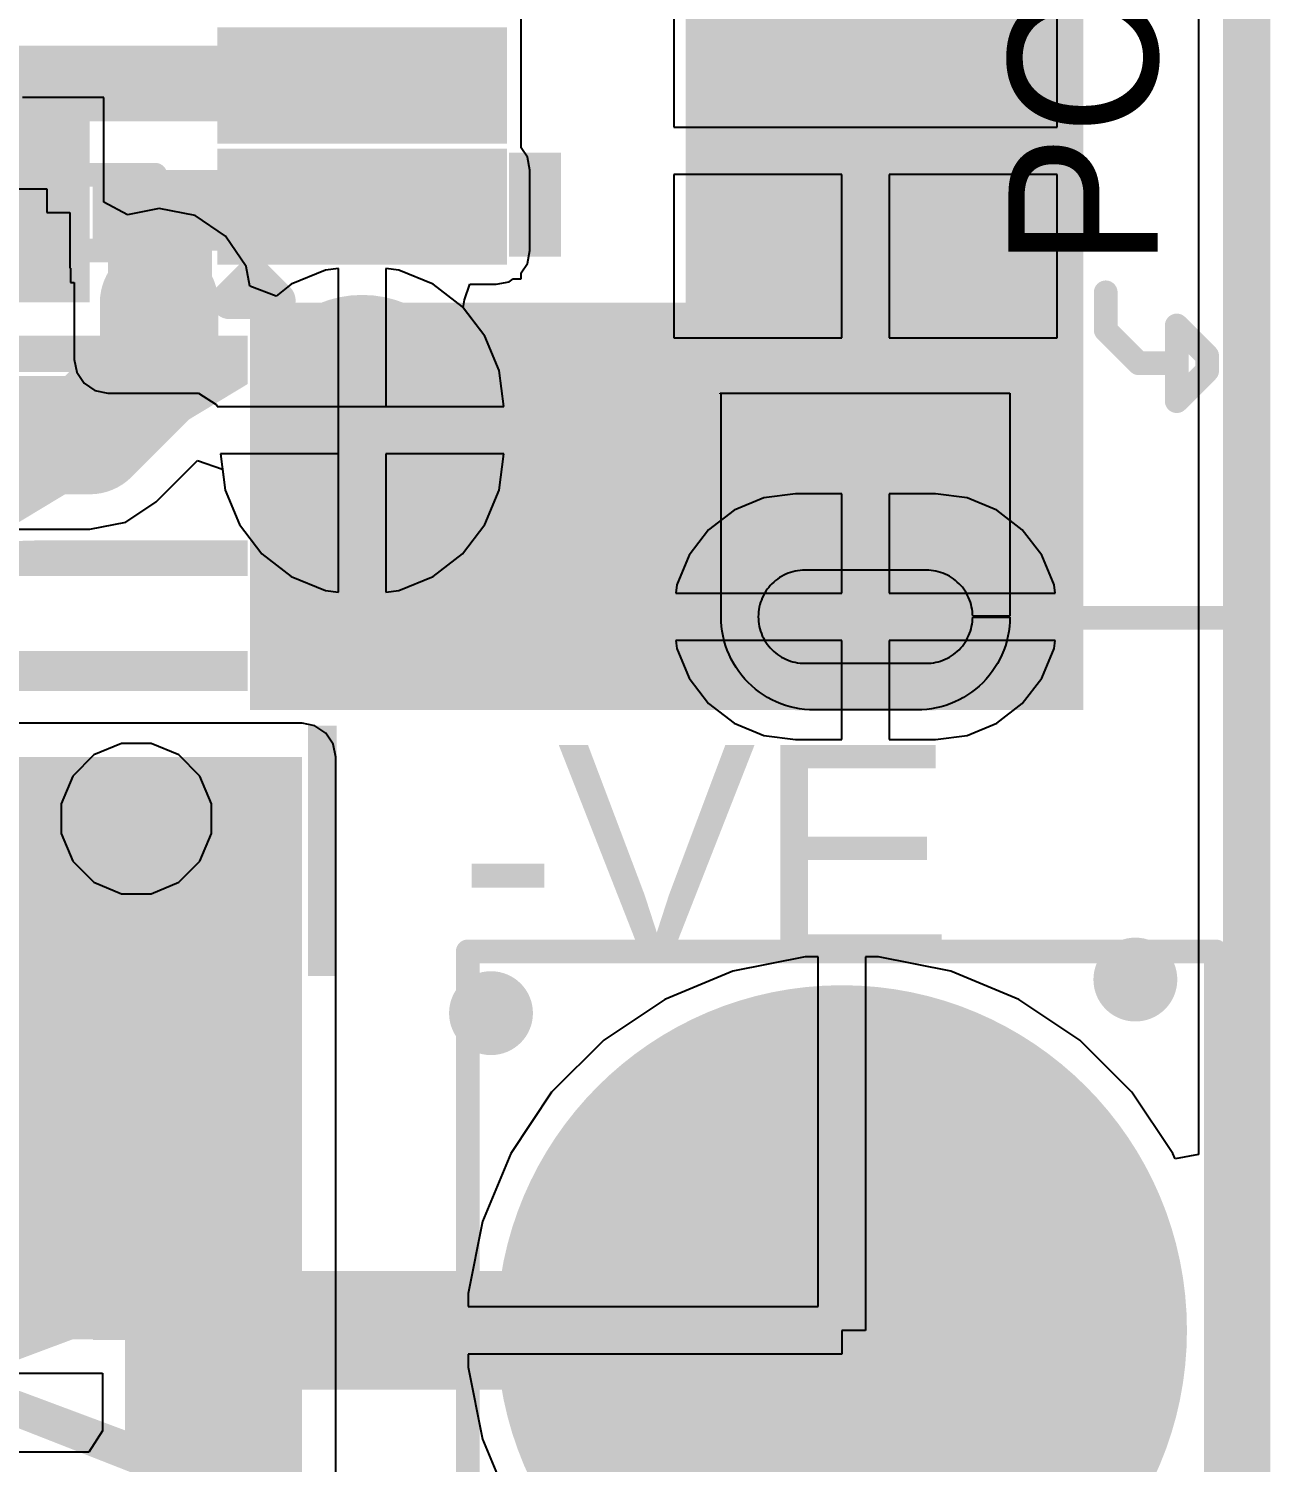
# Model space of a CAD drawing. Header units: millimetres. Extents: x -5.5 to 48.8, y -1.4 to 42.1.
# Drawn here: x 42.17 to 48.83, y 4.9 to 12.59 of the extents above; entities that cross this region are included whole.
import ezdxf

# ---------------------------------------------------------------- set-up
doc = ezdxf.new("R2010")
doc.units = ezdxf.units.MM
for name, color, linetype in [('BottomLayer', 5, 'Continuous'), ('BottomPaste', 16, 'Continuous'), ('BottomSolder', 6, 'Continuous'), ('Mechanical2', 216, 'Continuous'), ('MultiLayer', 9, 'Continuous'), ('PadHoleLayer', 156, 'Continuous'), ('TopLayer', 1, 'Continuous'), ('TopOverlay', 2, 'Continuous'), ('TopPaste', 8, 'Continuous'), ('TopSolder', 216, 'Continuous'), ('ViaHoleLayer', 16, 'Continuous')]:
    doc.layers.add(name, color=color, linetype=linetype)
doc.styles.add('Arial', font='', dxfattribs={"height": 0.2})
doc.styles.get('Arial').set_extended_font_data('Arial')

# ---------------------------------------------------------------- blocks, each defined once
blk = doc.blocks.new('T_______H____P____2_10')
at = {"layer": 'BottomLayer'}
h = blk.add_hatch(color=5, dxfattribs=at)
edge = h.paths.add_edge_path()
edge.add_arc((1.98, 0), 1.75, 0, 360)
at = {"layer": 'BottomSolder'}
h = blk.add_hatch(color=6, dxfattribs=at)
edge = h.paths.add_edge_path()
edge.add_arc((1.98, 0), 1.8516, 0, 360)
at = {"layer": 'MultiLayer'}
h = blk.add_hatch(color=9, dxfattribs=at)
edge = h.paths.add_edge_path()
edge.add_arc((1.98, 0), 1.75, 0, 360)
at = {"layer": 'PadHoleLayer'}
h = blk.add_hatch(color=156, dxfattribs=at)
edge = h.paths.add_edge_path()
edge.add_arc((1.98, 0), 0.9, 0, 360)
at = {"layer": 'TopLayer'}
h = blk.add_hatch(color=1, dxfattribs=at)
edge = h.paths.add_edge_path()
edge.add_arc((1.98, 0), 1.75, 0, 360)
at = {"layer": 'TopSolder'}
h = blk.add_hatch(color=216, dxfattribs=at)
edge = h.paths.add_edge_path()
edge.add_arc((1.98, 0), 1.8516, 0, 360)
at = {"layer": 'TopOverlay', "const_width": 0.127}
for points in [[(-4.0132, 2.0066), (4.0132, 2.0066)], [(4.0132, 2.0066), (4.0132, -2.0066)], [(-4.0132, -2.0066), (4.0132, -2.0066)]]:
    blk.add_lwpolyline(points, dxfattribs=at)
at = {"layer": 'TopOverlay', "const_width": 0.0635}
for points in [[(3.9815, 2.0066, 1), (4.045, 2.0066, 1)], [(3.9815, 2.0066, 1), (4.045, 2.0066, 1)], [(3.9815, -2.0066, 1), (4.045, -2.0066, 1)], [(3.9815, -2.0066, 1), (4.045, -2.0066, 1)]]:
    blk.add_lwpolyline(points, format="xyb", close=True, dxfattribs=at)
blk = doc.blocks.new('R___0603_B_48')
at = {"layer": 'BottomLayer'}
for points in [[(-1.143, -0.4445), (-1.143, 0.4445), (-0.381, 0.4445), (-0.381, -0.4445)], [(0.381, -0.4445), (0.381, 0.4445), (1.143, 0.4445), (1.143, -0.4445)]]:
    blk.add_hatch(color=5, dxfattribs=at).paths.add_polyline_path(points)
at = {"layer": 'BottomPaste'}
for points in [[(-1.143, -0.4445), (-1.143, 0.4445), (-0.381, 0.4445), (-0.381, -0.4445)], [(0.381, -0.4445), (0.381, 0.4445), (1.143, 0.4445), (1.143, -0.4445)]]:
    blk.add_hatch(color=16, dxfattribs=at).paths.add_polyline_path(points)
at = {"layer": 'BottomSolder'}
for points in [[(-1.2446, -0.5461), (-1.2446, 0.5461), (-0.2794, 0.5461), (-0.2794, -0.5461)], [(0.2794, -0.5461), (0.2794, 0.5461), (1.2446, 0.5461), (1.2446, -0.5461)]]:
    blk.add_hatch(color=6, dxfattribs=at).paths.add_polyline_path(points)
blk = doc.blocks.new('SOT_23_B_58')
at = {"layer": 'BottomLayer'}
for points in [[(-1.36, 1.46), (-0.54, 1.46), (-0.54, 0.54), (-1.36, 0.54)], [(0.54, 1.46), (1.36, 1.46), (1.36, 0.54), (0.54, 0.54)], [(-0.41, -0.54), (0.41, -0.54), (0.41, -1.46), (-0.41, -1.46)]]:
    blk.add_hatch(color=5, dxfattribs=at).paths.add_polyline_path(points)
at = {"layer": 'BottomPaste'}
for points in [[(-1.36, 1.46), (-0.54, 1.46), (-0.54, 0.54), (-1.36, 0.54)], [(0.54, 1.46), (1.36, 1.46), (1.36, 0.54), (0.54, 0.54)], [(-0.41, -0.54), (0.41, -0.54), (0.41, -1.46), (-0.41, -1.46)]]:
    blk.add_hatch(color=16, dxfattribs=at).paths.add_polyline_path(points)
at = {"layer": 'BottomSolder'}
for points in [[(-1.4616, 1.5616), (-0.4384, 1.5616), (-0.4384, 0.4384), (-1.4616, 0.4384)], [(0.4384, 1.5616), (1.4616, 1.5616), (1.4616, 0.4384), (0.4384, 0.4384)], [(-0.5116, -0.4384), (0.5116, -0.4384), (0.5116, -1.5616), (-0.5116, -1.5616)]]:
    blk.add_hatch(color=6, dxfattribs=at).paths.add_polyline_path(points)
blk = doc.blocks.new('10118194_0001LF__62')
at = {"layer": 'BottomLayer'}
h = blk.add_hatch(color=5, dxfattribs=at)
edge = h.paths.add_edge_path()
edge.add_arc((-2.375, 0), 0.5, 270, 450)
edge.add_line((-2.375, 0.5), (-2.625, 0.5))
edge.add_arc((-2.625, 0), 0.5, 90, 270)
edge.add_line((-2.625, -0.5), (-2.375, -0.5))
h = blk.add_hatch(color=5, dxfattribs=at)
edge = h.paths.add_edge_path()
edge.add_arc((-3.5, -3.075), 0.4, 180, 360)
edge.add_line((-3.1, -3.075), (-3.1, -2.325))
edge.add_arc((-3.5, -2.325), 0.4, 0, 180)
edge.add_line((-3.9, -2.325), (-3.9, -3.075))
at = {"layer": 'BottomSolder'}
h = blk.add_hatch(color=6, dxfattribs=at)
edge = h.paths.add_edge_path()
edge.add_arc((-2.375, 0), 0.6016, 270, 450)
edge.add_line((-2.375, 0.6016), (-2.625, 0.6016))
edge.add_arc((-2.625, 0), 0.6016, 90, 270)
edge.add_line((-2.625, -0.6016), (-2.375, -0.6016))
h = blk.add_hatch(color=6, dxfattribs=at)
edge = h.paths.add_edge_path()
edge.add_arc((-3.5, -3.075), 0.5016, 180, 360)
edge.add_line((-2.9984, -3.075), (-2.9984, -2.325))
edge.add_arc((-3.5, -2.325), 0.5016, 0, 180)
edge.add_line((-4.0016, -2.325), (-4.0016, -3.075))
at = {"layer": 'MultiLayer'}
h = blk.add_hatch(color=9, dxfattribs=at)
edge = h.paths.add_edge_path()
edge.add_arc((-2.375, 0), 0.5, 270, 450)
edge.add_line((-2.375, 0.5), (-2.625, 0.5))
edge.add_arc((-2.625, 0), 0.5, 90, 270)
edge.add_line((-2.625, -0.5), (-2.375, -0.5))
h = blk.add_hatch(color=9, dxfattribs=at)
edge = h.paths.add_edge_path()
edge.add_arc((-3.5, -3.075), 0.4, 180, 360)
edge.add_line((-3.1, -3.075), (-3.1, -2.325))
edge.add_arc((-3.5, -2.325), 0.4, 0, 180)
edge.add_line((-3.9, -2.325), (-3.9, -3.075))
at = {"layer": 'PadHoleLayer'}
h = blk.add_hatch(color=156, dxfattribs=at)
edge = h.paths.add_edge_path()
edge.add_arc((-2.35, 0), 0.275, 270, 450)
edge.add_line((-2.35, 0.275), (-2.65, 0.275))
edge.add_arc((-2.65, 0), 0.275, 90, 270)
edge.add_line((-2.65, -0.275), (-2.35, -0.275))
h = blk.add_hatch(color=156, dxfattribs=at)
edge = h.paths.add_edge_path()
edge.add_arc((-3.5, -3.025), 0.25, 180, 360)
edge.add_line((-3.25, -3.025), (-3.25, -2.375))
edge.add_arc((-3.5, -2.375), 0.25, 0, 180)
edge.add_line((-3.75, -2.375), (-3.75, -3.025))
at = {"layer": 'TopLayer'}
for points in [[(-1.51, 0.675), (-1.09, 0.675), (-1.09, -0.675), (-1.51, -0.675)], [(-0.86, 0.675), (-0.44, 0.675), (-0.44, -0.675), (-0.86, -0.675)], [(-1.75, -1.925), (-0.25, -1.925), (-0.25, -3.475), (-1.75, -3.475)]]:
    blk.add_hatch(color=1, dxfattribs=at).paths.add_polyline_path(points)
h = blk.add_hatch(color=1, dxfattribs=at)
edge = h.paths.add_edge_path()
edge.add_arc((-2.375, 0), 0.5, 270, 450)
edge.add_line((-2.375, 0.5), (-2.625, 0.5))
edge.add_arc((-2.625, 0), 0.5, 90, 270)
edge.add_line((-2.625, -0.5), (-2.375, -0.5))
h = blk.add_hatch(color=1, dxfattribs=at)
edge = h.paths.add_edge_path()
edge.add_arc((-3.5, -3.075), 0.4, 180, 360)
edge.add_line((-3.1, -3.075), (-3.1, -2.325))
edge.add_arc((-3.5, -2.325), 0.4, 0, 180)
edge.add_line((-3.9, -2.325), (-3.9, -3.075))
at = {"layer": 'TopOverlay'}
blk.add_hatch(color=2, dxfattribs=at).paths.add_polyline_path([(-1.5686, -1.0668), (-1.0098, -1.0668), (-1.0098, -0.7874), (-1.5686, -0.7874)])
at = {"layer": 'TopPaste'}
for points in [[(-1.51, 0.675), (-1.09, 0.675), (-1.09, -0.675), (-1.51, -0.675)], [(-0.86, 0.675), (-0.44, 0.675), (-0.44, -0.675), (-0.86, -0.675)], [(-1.75, -1.925), (-0.25, -1.925), (-0.25, -3.475), (-1.75, -3.475)]]:
    blk.add_hatch(color=8, dxfattribs=at).paths.add_polyline_path(points)
at = {"layer": 'TopSolder'}
for points in [[(-1.6116, 0.7766), (-0.9884, 0.7766), (-0.9884, -0.7766), (-1.6116, -0.7766)], [(-0.9616, 0.7766), (-0.3384, 0.7766), (-0.3384, -0.7766), (-0.9616, -0.7766)], [(-1.8516, -1.8234), (-0.1484, -1.8234), (-0.1484, -3.5766), (-1.8516, -3.5766)]]:
    blk.add_hatch(color=216, dxfattribs=at).paths.add_polyline_path(points)
h = blk.add_hatch(color=216, dxfattribs=at)
edge = h.paths.add_edge_path()
edge.add_arc((-2.375, 0), 0.6016, 270, 450)
edge.add_line((-2.375, 0.6016), (-2.625, 0.6016))
edge.add_arc((-2.625, 0), 0.6016, 90, 270)
edge.add_line((-2.625, -0.6016), (-2.375, -0.6016))
h = blk.add_hatch(color=216, dxfattribs=at)
edge = h.paths.add_edge_path()
edge.add_arc((-3.5, -3.075), 0.5016, 180, 360)
edge.add_line((-2.9984, -3.075), (-2.9984, -2.325))
edge.add_arc((-3.5, -2.325), 0.5016, 0, 180)
edge.add_line((-4.0016, -2.325), (-4.0016, -3.075))
at = {"layer": 'TopLayer'}
for p, q in [((-2.305, -1.925), (-2.305, -1.92)), ((-2.305, -1.92), (-2.3, -1.92)), ((-2.3, -1.92), (-2.3, -3.475)), ((-3.7723, -2.0057), (-3.75, -1.992)), ((-3.75, -1.992), (-3.727, -1.9795)), ((-3.727, -1.9795), (-3.7034, -1.9682)), ((-3.7034, -1.9682), (-3.6792, -1.9582)), ((-3.6792, -1.9582), (-3.6545, -1.9495)), ((-3.6545, -1.9495), (-3.6294, -1.942)), ((-3.6294, -1.942), (-3.604, -1.9359)), ((-3.604, -1.9359), (-3.5782, -1.9312)), ((-3.5782, -1.9312), (-3.5523, -1.9277)), ((-3.5523, -1.9277), (-3.5262, -1.9257)), ((-3.5262, -1.9257), (-3.5, -1.925)), ((-3.5, -1.925), (-2.305, -1.925)), ((-3.8716, -2.0904), (-3.8536, -2.0714)), ((-3.8536, -2.0714), (-3.8346, -2.0534)), ((-3.8346, -2.0534), (-3.8147, -2.0364)), ((-3.8147, -2.0364), (-3.7939, -2.0205)), ((-3.7939, -2.0205), (-3.7723, -2.0057)), ((-3.933, -2.175), (-3.9193, -2.1527)), ((-3.9193, -2.1527), (-3.9045, -2.1311)), ((-3.9045, -2.1311), (-3.8886, -2.1103)), ((-3.8886, -2.1103), (-3.8716, -2.0904)), ((-3.6135, -2.1522), (-3.625, -2.1585)), ((-3.6017, -2.1466), (-3.6135, -2.1522)), ((-3.5896, -2.1416), (-3.6017, -2.1466)), ((-3.5773, -2.1372), (-3.5896, -2.1416)), ((-3.5647, -2.1335), (-3.5773, -2.1372)), ((-3.552, -2.1305), (-3.5647, -2.1335)), ((-3.5391, -2.1281), (-3.552, -2.1305)), ((-3.5261, -2.1264), (-3.5391, -2.1281)), ((-3.5131, -2.1253), (-3.5261, -2.1264)), ((-3.5, -2.125), (-3.5131, -2.1253)), ((-3.4869, -2.1253), (-3.5, -2.125)), ((-3.4739, -2.1264), (-3.4869, -2.1253)), ((-3.4609, -2.1281), (-3.4739, -2.1264)), ((-3.448, -2.1305), (-3.4609, -2.1281)), ((-3.4353, -2.1335), (-3.448, -2.1305)), ((-3.4227, -2.1372), (-3.4353, -2.1335)), ((-3.4104, -2.1416), (-3.4227, -2.1372)), ((-3.3983, -2.1466), (-3.4104, -2.1416)), ((-3.3865, -2.1522), (-3.3983, -2.1466)), ((-3.375, -2.1585), (-3.3865, -2.1522)), ((-3.9668, -2.2458), (-3.9568, -2.2216)), ((-3.9568, -2.2216), (-3.9455, -2.198)), ((-3.9455, -2.198), (-3.933, -2.175)), ((-3.7023, -2.2281), (-3.7097, -2.2388)), ((-3.6943, -2.2177), (-3.7023, -2.2281)), ((-3.6858, -2.2077), (-3.6943, -2.2177)), ((-3.6768, -2.1982), (-3.6858, -2.2077)), ((-3.6673, -2.1892), (-3.6768, -2.1982)), ((-3.6573, -2.1807), (-3.6673, -2.1892)), ((-3.6469, -2.1727), (-3.6573, -2.1807)), ((-3.6362, -2.1653), (-3.6469, -2.1727)), ((-3.625, -2.1585), (-3.6362, -2.1653)), ((-3.3638, -2.1653), (-3.375, -2.1585)), ((-3.3531, -2.1727), (-3.3638, -2.1653)), ((-3.3427, -2.1807), (-3.3531, -2.1727)), ((-3.3327, -2.1892), (-3.3427, -2.1807)), ((-3.3232, -2.1982), (-3.3327, -2.1892)), ((-3.3142, -2.2077), (-3.3232, -2.1982)), ((-3.3057, -2.2177), (-3.3142, -2.2077)), ((-3.2977, -2.2281), (-3.3057, -2.2177)), ((-3.2903, -2.2388), (-3.2977, -2.2281)), ((-3.9891, -2.321), (-3.983, -2.2956)), ((-3.983, -2.2956), (-3.9755, -2.2705)), ((-3.9755, -2.2705), (-3.9668, -2.2458)), ((-3.7378, -2.2977), (-3.7415, -2.3103)), ((-3.7334, -2.2854), (-3.7378, -2.2977)), ((-3.7284, -2.2733), (-3.7334, -2.2854)), ((-3.7228, -2.2615), (-3.7284, -2.2733)), ((-3.7165, -2.25), (-3.7228, -2.2615)), ((-3.7097, -2.2388), (-3.7165, -2.25)), ((-3.2835, -2.25), (-3.2903, -2.2388)), ((-3.2772, -2.2615), (-3.2835, -2.25)), ((-3.2716, -2.2733), (-3.2772, -2.2615)), ((-3.2666, -2.2854), (-3.2716, -2.2733)), ((-3.2622, -2.2977), (-3.2666, -2.2854)), ((-3.2585, -2.3103), (-3.2622, -2.2977)), ((-3.9993, -2.3988), (-3.9973, -2.3727)), ((-3.9973, -2.3727), (-3.9938, -2.3468)), ((-3.9938, -2.3468), (-3.9891, -2.321)), ((-3.7497, -2.3619), (-3.75, -2.375)), ((-3.75, -2.375), (-3.75, -3.025)), ((-3.7486, -2.3489), (-3.7497, -2.3619)), ((-3.7469, -2.3359), (-3.7486, -2.3489)), ((-3.7445, -2.323), (-3.7469, -2.3359)), ((-3.7415, -2.3103), (-3.7445, -2.323)), ((-3.2555, -2.323), (-3.2585, -2.3103)), ((-3.2531, -2.3359), (-3.2555, -2.323)), ((-3.2514, -2.3489), (-3.2531, -2.3359)), ((-3.2503, -2.3619), (-3.2514, -2.3489)), ((-3.25, -2.375), (-3.2503, -2.3619)), ((-3.25, -2.385), (-3.25, -2.375)), ((-4, -2.425), (-3.9993, -2.3988)), ((-4, -2.975), (-4, -2.425)), ((-3.25, -3.015), (-3.25, -2.385)), ((-3.9993, -3.0024), (-4, -2.975)), ((-3.9973, -3.0284), (-3.9993, -3.0024)), ((-3.9939, -3.0543), (-3.9973, -3.0284)), ((-3.9891, -3.0799), (-3.9939, -3.0543)), ((-3.75, -3.025), (-3.7497, -3.0393)), ((-3.7497, -3.0393), (-3.7486, -3.0523)), ((-3.7486, -3.0523), (-3.7469, -3.0652)), ((-3.7469, -3.0652), (-3.7446, -3.078)), ((-3.2554, -3.078), (-3.2531, -3.0652)), ((-3.2531, -3.0652), (-3.2514, -3.0523)), ((-3.2514, -3.0523), (-3.2503, -3.0393)), ((-3.2503, -3.0393), (-3.25, -3.025)), ((-3.25, -3.025), (-3.25, -3.015)), ((-3.983, -3.1053), (-3.9891, -3.0799)), ((-3.9756, -3.1304), (-3.983, -3.1053)), ((-3.9669, -3.155), (-3.9756, -3.1304)), ((-3.7446, -3.078), (-3.7415, -3.0906)), ((-3.7415, -3.0906), (-3.7378, -3.1031)), ((-3.7378, -3.1031), (-3.7335, -3.1154)), ((-3.7335, -3.1154), (-3.7285, -3.1274)), ((-3.7285, -3.1274), (-3.7229, -3.1392)), ((-3.7229, -3.1392), (-3.7167, -3.1506)), ((-3.7167, -3.1506), (-3.7099, -3.1617)), ((-3.2901, -3.1617), (-3.2833, -3.1506)), ((-3.2833, -3.1506), (-3.2771, -3.1392)), ((-3.2771, -3.1392), (-3.2715, -3.1274)), ((-3.2715, -3.1274), (-3.2665, -3.1154)), ((-3.2665, -3.1154), (-3.2622, -3.1031)), ((-3.2622, -3.1031), (-3.2585, -3.0906)), ((-3.2585, -3.0906), (-3.2554, -3.078)), ((-3.9569, -3.1791), (-3.9669, -3.155)), ((-3.9456, -3.2027), (-3.9569, -3.1791)), ((-3.9332, -3.2256), (-3.9456, -3.2027)), ((-3.9195, -3.2479), (-3.9332, -3.2256)), ((-3.7099, -3.1617), (-3.7025, -3.1725)), ((-3.7025, -3.1725), (-3.6946, -3.1828)), ((-3.6946, -3.1828), (-3.6861, -3.1927)), ((-3.6861, -3.1927), (-3.6771, -3.2021)), ((-3.6771, -3.2021), (-3.6677, -3.2111)), ((-3.6677, -3.2111), (-3.6578, -3.2196)), ((-3.6578, -3.2196), (-3.6475, -3.2275)), ((-3.6475, -3.2275), (-3.6367, -3.2349)), ((-3.3633, -3.2349), (-3.3525, -3.2275)), ((-3.3525, -3.2275), (-3.3422, -3.2196)), ((-3.3422, -3.2196), (-3.3323, -3.2111)), ((-3.3323, -3.2111), (-3.3229, -3.2021)), ((-3.3229, -3.2021), (-3.3139, -3.1927)), ((-3.3139, -3.1927), (-3.3054, -3.1828)), ((-3.3054, -3.1828), (-3.2975, -3.1725)), ((-3.2975, -3.1725), (-3.2901, -3.1617)), ((-3.9047, -3.2694), (-3.9195, -3.2479)), ((-3.8889, -3.2901), (-3.9047, -3.2694)), ((-3.8719, -3.31), (-3.8889, -3.2901)), ((-3.6367, -3.2349), (-3.6256, -3.2417)), ((-3.6256, -3.2417), (-3.6142, -3.2479)), ((-3.6142, -3.2479), (-3.6024, -3.2535)), ((-3.6024, -3.2535), (-3.5904, -3.2585)), ((-3.5904, -3.2585), (-3.5781, -3.2628)), ((-3.5781, -3.2628), (-3.5656, -3.2665)), ((-3.5656, -3.2665), (-3.553, -3.2696)), ((-3.553, -3.2696), (-3.5402, -3.2719)), ((-3.5402, -3.2719), (-3.5273, -3.2736)), ((-3.5273, -3.2736), (-3.5143, -3.2747)), ((-3.5143, -3.2747), (-3.5025, -3.275)), ((-3.5025, -3.275), (-3.5025, -3.475)), ((-3.4975, -3.275), (-3.4857, -3.2747)), ((-3.4975, -3.475), (-3.4975, -3.275)), ((-3.4857, -3.2747), (-3.4727, -3.2736)), ((-3.4727, -3.2736), (-3.4598, -3.2719)), ((-3.4598, -3.2719), (-3.447, -3.2696)), ((-3.447, -3.2696), (-3.4344, -3.2665)), ((-3.4344, -3.2665), (-3.4219, -3.2628)), ((-3.4219, -3.2628), (-3.4096, -3.2585)), ((-3.4096, -3.2585), (-3.3976, -3.2535)), ((-3.3976, -3.2535), (-3.3858, -3.2479)), ((-3.3858, -3.2479), (-3.3744, -3.2417)), ((-3.3744, -3.2417), (-3.3633, -3.2349)), ((-3.8539, -3.3289), (-3.8719, -3.31)), ((-3.835, -3.3469), (-3.8539, -3.3289)), ((-3.8151, -3.3639), (-3.835, -3.3469)), ((-3.7944, -3.3797), (-3.8151, -3.3639)), ((-3.7729, -3.3945), (-3.7944, -3.3797)), ((-3.7506, -3.4082), (-3.7729, -3.3945)), ((-3.7277, -3.4206), (-3.7506, -3.4082)), ((-3.7041, -3.4319), (-3.7277, -3.4206)), ((-3.68, -3.4419), (-3.7041, -3.4319)), ((-3.6554, -3.4506), (-3.68, -3.4419)), ((-3.6303, -3.458), (-3.6554, -3.4506)), ((-3.6049, -3.4641), (-3.6303, -3.458)), ((-3.5793, -3.4689), (-3.6049, -3.4641)), ((-3.5534, -3.4723), (-3.5793, -3.4689)), ((-3.5274, -3.4743), (-3.5534, -3.4723)), ((-3.5025, -3.475), (-3.5274, -3.4743)), ((-2.3, -3.475), (-3.4975, -3.475))]:
    blk.add_line(p, q, dxfattribs=at)
at = {"layer": 'TopOverlay'}
for points, const_width in [([(-1.8034, 0.7112), (-1.8034, 0.4572)], 0.2), ([(-1.8034, 0.7112), (-1.6764, 0.5842)], 0.2), ([(-1.6764, 0.5842), (-1.8034, 0.4572)], 0.2), ([(-3.5052, 0), (-3.5052, -1.5494)], 0.127), ([(-3.5052, -3.765), (-3.5052, -4.7244)], 0.127), ([(-1.9627, -3.9888), (-2.1405, -4.1666)], 0.127), ([(-1.9627, -3.9888), (-1.7595, -3.9888)], 0.127), ([(-2.1405, -4.1666), (-2.1405, -4.3698)], 0.127), ([(-2.3437, -4.3698), (-2.1405, -4.3698)], 0.127), ([(-2.3437, -4.3698), (-2.1805, -4.533)], 0.127), ([(-2.1405, -4.3698), (-1.9373, -4.3698)], 0.127), ([(-1.9373, -4.3698), (-2.1005, -4.533)], 0.127), ([(-2.1805, -4.533), (-2.1005, -4.533)], 0.127), ([(-3.5052, -4.7244), (3.5052, -4.7244)], 0.127)]:
    blk.add_lwpolyline(points, dxfattribs=dict(at, const_width=const_width))
for points, const_width in [([(-1.8534, 0.7112, 1), (-1.7534, 0.7112, 1)], 0.1), ([(-1.8534, 0.7112, 1), (-1.7534, 0.7112, 1)], 0.1), ([(-1.7264, 0.5842, 1), (-1.6264, 0.5842, 1)], 0.1), ([(-1.7264, 0.5842, 1), (-1.6264, 0.5842, 1)], 0.1), ([(-1.8534, 0.4572, 1), (-1.7534, 0.4572, 1)], 0.1), ([(-1.8534, 0.4572, 1), (-1.7534, 0.4572, 1)], 0.1), ([(-3.537, 0, 1), (-3.4735, 0, 1)], 0.0635), ([(-3.537, -1.5494, 1), (-3.4735, -1.5494, 1)], 0.0635), ([(-3.537, -3.765, 1), (-3.4735, -3.765, 1)], 0.0635), ([(-1.9944, -3.9888, 1), (-1.9309, -3.9888, 1)], 0.0635), ([(-1.9944, -3.9888, 1), (-1.9309, -3.9888, 1)], 0.0635), ([(-1.7912, -3.9888, 1), (-1.7277, -3.9888, 1)], 0.0635), ([(-2.1722, -4.1666, 1), (-2.1087, -4.1666, 1)], 0.0635), ([(-2.1722, -4.1666, 1), (-2.1087, -4.1666, 1)], 0.0635), ([(-2.3754, -4.3698, 1), (-2.3119, -4.3698, 1)], 0.0635), ([(-2.3754, -4.3698, 1), (-2.3119, -4.3698, 1)], 0.0635), ([(-2.1722, -4.3698, 1), (-2.1087, -4.3698, 1)], 0.0635), ([(-2.1722, -4.3698, 1), (-2.1087, -4.3698, 1)], 0.0635), ([(-2.1722, -4.3698, 1), (-2.1087, -4.3698, 1)], 0.0635), ([(-1.969, -4.3698, 1), (-1.9055, -4.3698, 1)], 0.0635), ([(-1.969, -4.3698, 1), (-1.9055, -4.3698, 1)], 0.0635), ([(-2.2122, -4.533, 1), (-2.1487, -4.533, 1)], 0.0635), ([(-2.2122, -4.533, 1), (-2.1487, -4.533, 1)], 0.0635), ([(-2.1322, -4.533, 1), (-2.0687, -4.533, 1)], 0.0635), ([(-2.1322, -4.533, 1), (-2.0687, -4.533, 1)], 0.0635), ([(-3.537, -4.7244, 1), (-3.4735, -4.7244, 1)], 0.0635), ([(-3.537, -4.7244, 1), (-3.4735, -4.7244, 1)], 0.0635)]:
    blk.add_lwpolyline(points, format="xyb", close=True, dxfattribs=dict(at, const_width=const_width))
blk.add_text('PCB Edge', height=0.8, dxfattribs=at).set_placement((-1.6288, -4.2668))
blk = doc.blocks.new('DSN0603_2_66')
at = {"layer": 'TopLayer'}
for points in [[(-0.3, 0.12), (-0.1, 0.12), (-0.1, -0.12), (-0.3, -0.12)], [(0.1, 0.12), (0.3, 0.12), (0.3, -0.12), (0.1, -0.12)]]:
    blk.add_hatch(color=1, dxfattribs=at).paths.add_polyline_path(points)
at = {"layer": 'TopPaste'}
for points in [[(-0.3, 0.12), (-0.1, 0.12), (-0.1, -0.12), (-0.3, -0.12)], [(0.1, 0.12), (0.3, 0.12), (0.3, -0.12), (0.1, -0.12)]]:
    blk.add_hatch(color=8, dxfattribs=at).paths.add_polyline_path(points)
at = {"layer": 'TopSolder'}
for points in [[(-0.355, 0.175), (-0.045, 0.175), (-0.045, -0.175), (-0.355, -0.175)], [(0.045, 0.175), (0.355, 0.175), (0.355, -0.175), (0.045, -0.175)]]:
    blk.add_hatch(color=216, dxfattribs=at).paths.add_polyline_path(points)
at = {"layer": 'TopOverlay', "const_width": 0.127}
for points in [[(-0.381, 0.2032), (0.381, 0.2032)], [(-0.381, -0.2032), (-0.381, 0.2032)], [(0.381, -0.2032), (0.381, 0.2032)], [(-0.381, -0.2032), (0.381, -0.2032)]]:
    blk.add_lwpolyline(points, dxfattribs=at)
at = {"layer": 'TopOverlay', "const_width": 0.0635}
for points in [[(-0.4128, 0.2032, 1), (-0.3493, 0.2032, 1)], [(-0.4128, 0.2032, 1), (-0.3493, 0.2032, 1)], [(0.3493, 0.2032, 1), (0.4128, 0.2032, 1)], [(0.3493, 0.2032, 1), (0.4128, 0.2032, 1)], [(-0.4128, -0.2032, 1), (-0.3493, -0.2032, 1)], [(-0.4128, -0.2032, 1), (-0.3493, -0.2032, 1)], [(0.3493, -0.2032, 1), (0.4128, -0.2032, 1)], [(0.3493, -0.2032, 1), (0.4128, -0.2032, 1)]]:
    blk.add_lwpolyline(points, format="xyb", close=True, dxfattribs=at)
blk = doc.blocks.new('S___23_B_67')
at = {"layer": 'BottomLayer'}
for points in [[(-1.36, 1.46), (-0.54, 1.46), (-0.54, 0.54), (-1.36, 0.54)], [(0.54, 1.46), (1.36, 1.46), (1.36, 0.54), (0.54, 0.54)], [(-0.41, -0.54), (0.41, -0.54), (0.41, -1.46), (-0.41, -1.46)]]:
    blk.add_hatch(color=5, dxfattribs=at).paths.add_polyline_path(points)
at = {"layer": 'BottomPaste'}
for points in [[(-1.36, 1.46), (-0.54, 1.46), (-0.54, 0.54), (-1.36, 0.54)], [(0.54, 1.46), (1.36, 1.46), (1.36, 0.54), (0.54, 0.54)], [(-0.41, -0.54), (0.41, -0.54), (0.41, -1.46), (-0.41, -1.46)]]:
    blk.add_hatch(color=16, dxfattribs=at).paths.add_polyline_path(points)
at = {"layer": 'BottomSolder'}
for points in [[(-1.4616, 1.5616), (-0.4384, 1.5616), (-0.4384, 0.4384), (-1.4616, 0.4384)], [(0.4384, 1.5616), (1.4616, 1.5616), (1.4616, 0.4384), (0.4384, 0.4384)], [(-0.5116, -0.4384), (0.5116, -0.4384), (0.5116, -1.5616), (-0.5116, -1.5616)]]:
    blk.add_hatch(color=6, dxfattribs=at).paths.add_polyline_path(points)

msp = doc.modelspace()

# ---------------------------------------------------------------- hatches: boundary and pattern name
at = {"layer": 'BottomLayer'}
h = msp.add_hatch(color=5, dxfattribs=at)
edge = h.paths.add_edge_path()
edge.add_arc((42.8701, 11.1252), 0.225, 0, 360)
for points in [[(42.0776, 5.5626), (43.6372, 5.5626), (43.6372, 8.6868), (42.0776, 8.6868)], [(42.7482, 1.7272), (43.6372, 1.7272), (43.6372, 5.7658), (42.7482, 5.7658)]]:
    msp.add_hatch(color=5, dxfattribs=at).paths.add_polyline_path(points)
h = msp.add_hatch(color=5, dxfattribs=at)
edge = h.paths.add_edge_path()
edge.add_arc((42.7482, 8.3566), 0.225, 0, 360)
h = msp.add_hatch(color=5, dxfattribs=at)
edge = h.paths.add_edge_path()
edge.add_arc((48.1076, 7.493), 0.225, 0, 360)
h = msp.add_hatch(color=5, dxfattribs=at)
edge = h.paths.add_edge_path()
edge.add_arc((44.6508, 7.3128), 0.225, 0, 360)
at = {"layer": 'TopLayer'}
for points in [[(47.8282, 17.018), (45.6946, 17.018), (45.6946, 8.9398), (47.8282, 8.9398)], [(44.6786, 11.8364), (42.5926, 11.8364), (42.5926, 11.4046), (44.6786, 11.4046)], [(42.5958, 11.7602), (42.5958, 10.8204), (43.1546, 10.8204), (43.1546, 11.7602)], [(47.8282, 8.9398), (47.8282, 11.1252), (43.3578, 11.1252), (43.3578, 8.9398)]]:
    msp.add_hatch(color=1, dxfattribs=at).paths.add_polyline_path(points)
h = msp.add_hatch(color=1, dxfattribs=at)
edge = h.paths.add_edge_path()
edge.add_arc((42.8701, 11.1252), 0.225, 0, 360)
h = msp.add_hatch(color=1, dxfattribs=at)
edge = h.paths.add_edge_path()
edge.add_arc((42.7482, 8.3566), 0.225, 0, 360)
h = msp.add_hatch(color=1, dxfattribs=at)
edge = h.paths.add_edge_path()
edge.add_arc((48.1076, 7.493), 0.225, 0, 360)
h = msp.add_hatch(color=1, dxfattribs=at)
edge = h.paths.add_edge_path()
edge.add_arc((44.6508, 7.3128), 0.225, 0, 360)
at = {"layer": 'ViaHoleLayer'}
h = msp.add_hatch(color=16, dxfattribs=at)
edge = h.paths.add_edge_path()
edge.add_arc((42.8701, 11.1252), 0.1, 0, 360)
h = msp.add_hatch(color=16, dxfattribs=at)
edge = h.paths.add_edge_path()
edge.add_arc((42.7482, 8.3566), 0.1, 0, 360)
h = msp.add_hatch(color=16, dxfattribs=at)
edge = h.paths.add_edge_path()
edge.add_arc((48.1076, 7.493), 0.1, 0, 360)
h = msp.add_hatch(color=16, dxfattribs=at)
edge = h.paths.add_edge_path()
edge.add_arc((44.6508, 7.3128), 0.1, 0, 360)

# ---------------------------------------------------------------- linework, layer by layer
at = {"layer": 'BottomLayer'}
for p, q in [((48.4456, 38.4506), (48.4456, 6.5552)), ((42.5732, 12.226), (42.1372, 12.226)), ((42.5732, 11.6636), (42.5732, 12.226)), ((42.7002, 11.5964), (42.5732, 11.6636)), ((42.8701, 11.6302), (42.7002, 11.5964)), ((43.0634, 11.5918), (42.8701, 11.6302)), ((43.2272, 11.4823), (43.0634, 11.5918)), ((43.3367, 11.3185), (43.2272, 11.4823)), ((43.3576, 11.2132), (43.3367, 11.3185)), ((43.8328, 11.3086), (43.763, 11.2994)), ((43.8328, 10.4398), (43.8328, 11.3086)), ((44.1566, 11.2994), (44.0868, 11.3086)), ((44.0868, 11.3086), (44.0868, 10.5668)), ((43.763, 11.2994), (43.5795, 11.2234)), ((44.3401, 11.2234), (44.1566, 11.2994)), ((43.4976, 11.1605), (43.3576, 11.2132)), ((43.5795, 11.2234), (43.4976, 11.1605)), ((44.4976, 11.1026), (44.3401, 11.2234)), ((44.6184, 10.9451), (44.4976, 11.1026)), ((44.6944, 10.7616), (44.6184, 10.9451)), ((44.72, 10.5668), (44.6944, 10.7616)), ((44.0868, 10.5668), (44.72, 10.5668)), ((43.8328, 9.571), (43.8328, 10.4398)), ((44.72, 10.3128), (44.0868, 10.3128)), ((44.0868, 10.3128), (44.0868, 9.571)), ((44.6944, 10.118), (44.72, 10.3128)), ((42.8552, 10.0569), (43.0761, 10.2778)), ((43.0761, 10.2778), (43.2102, 10.2323)), ((43.2102, 10.2323), (43.2252, 10.118)), ((43.2252, 10.118), (43.3012, 9.9345)), ((44.6184, 9.9345), (44.6944, 10.118)), ((46.1141, 10.077), (45.955, 10.0111)), ((46.2848, 10.0994), (46.1141, 10.077)), ((46.5328, 10.0994), (46.2848, 10.0994)), ((46.5328, 9.5668), (46.5328, 10.0994)), ((47.0348, 10.0994), (46.7868, 10.0994)), ((46.7868, 10.0994), (46.7868, 9.5668)), ((47.2055, 10.077), (47.0348, 10.0994)), ((47.3646, 10.0111), (47.2055, 10.077)), ((42.6914, 9.9474), (42.8552, 10.0569)), ((45.955, 10.0111), (45.8184, 9.9062)), ((47.5012, 9.9062), (47.3646, 10.0111)), ((42.4981, 9.909), (42.6914, 9.9474)), ((43.3012, 9.9345), (43.422, 9.777)), ((44.4976, 9.777), (44.6184, 9.9345)), ((36.6872, 9.909), (42.4981, 9.909)), ((45.8184, 9.9062), (45.7135, 9.7696)), ((47.6061, 9.7696), (47.5012, 9.9062)), ((43.422, 9.777), (43.5795, 9.6562)), ((44.3401, 9.6562), (44.4976, 9.777)), ((45.7135, 9.7696), (45.6476, 9.6105)), ((47.672, 9.6105), (47.6061, 9.7696)), ((43.5795, 9.6562), (43.763, 9.5802)), ((44.1566, 9.5802), (44.3401, 9.6562)), ((43.763, 9.5802), (43.8328, 9.571)), ((44.0868, 9.571), (44.1566, 9.5802)), ((45.6476, 9.6105), (45.6419, 9.5668)), ((45.6419, 9.5668), (46.5328, 9.5668)), ((46.7868, 9.5668), (47.6777, 9.5668)), ((47.6777, 9.5668), (47.672, 9.6105)), ((46.5328, 9.3128), (45.6419, 9.3128)), ((45.6419, 9.3128), (45.6476, 9.2691)), ((46.5328, 8.7802), (46.5328, 9.3128)), ((47.6777, 9.3128), (46.7868, 9.3128)), ((46.7868, 9.3128), (46.7868, 8.7802)), ((47.672, 9.2691), (47.6777, 9.3128)), ((45.6476, 9.2691), (45.7135, 9.11)), ((47.6061, 9.11), (47.672, 9.2691)), ((45.7135, 9.11), (45.8184, 8.9734)), ((47.5012, 8.9734), (47.6061, 9.11)), ((45.8184, 8.9734), (45.955, 8.8685)), ((47.3646, 8.8685), (47.5012, 8.9734)), ((43.6372, 8.8681), (42.0776, 8.8681)), ((43.7066, 8.8543), (43.6372, 8.8681)), ((43.7654, 8.815), (43.7066, 8.8543)), ((45.955, 8.8685), (46.1141, 8.8026)), ((47.2055, 8.8026), (47.3646, 8.8685)), ((43.8047, 8.7562), (43.7654, 8.815)), ((46.1141, 8.8026), (46.2848, 8.7802)), ((46.2848, 8.7802), (46.5328, 8.7802)), ((46.7868, 8.7802), (47.0348, 8.7802)), ((47.0348, 8.7802), (47.2055, 8.8026)), ((43.8185, 8.6868), (43.8047, 8.7562)), ((43.8185, 5.7658), (43.8185, 8.6868)), ((46.3354, 7.615), (45.9483, 7.538)), ((46.4058, 7.615), (46.3354, 7.615)), ((46.4058, 5.738), (46.4058, 7.615)), ((46.7302, 7.615), (46.6598, 7.615)), ((46.6598, 7.615), (46.6598, 5.611)), ((47.1173, 7.538), (46.7302, 7.615)), ((45.9483, 7.538), (45.5835, 7.3869)), ((47.4821, 7.3869), (47.1173, 7.538)), ((45.5835, 7.3869), (45.2553, 7.1676)), ((47.8103, 7.1676), (47.4821, 7.3869)), ((45.2553, 7.1676), (44.9762, 6.8885)), ((48.0894, 6.8885), (47.8103, 7.1676)), ((44.9762, 6.8885), (44.7569, 6.5603)), ((48.3087, 6.5603), (48.0894, 6.8885)), ((44.7569, 6.5603), (44.6058, 6.1955)), ((48.3211, 6.5304), (48.3087, 6.5603)), ((48.4456, 6.5552), (48.3211, 6.5304)), ((44.6058, 6.1955), (44.5288, 5.8084)), ((44.5288, 5.8084), (44.5288, 5.738)), ((43.8185, 1.7272), (43.8185, 5.7658)), ((44.5288, 5.738), (46.4058, 5.738)), ((46.6598, 5.611), (46.5328, 5.611)), ((46.5328, 5.611), (46.5328, 5.484)), ((46.5328, 5.484), (44.5288, 5.484)), ((44.5288, 5.484), (44.5288, 5.4136)), ((44.5288, 5.4136), (44.6058, 5.0265)), ((42.0776, 5.3813), (42.5669, 5.3813)), ((42.5669, 5.3813), (42.5669, 5.0715)), ((42.5669, 5.0715), (42.4942, 4.9565)), ((44.6058, 5.0265), (44.7569, 4.6617)), ((42.4942, 4.9565), (40.0546, 4.9565))]:
    msp.add_line(p, q, dxfattribs=at)
at = {"layer": 'BottomLayer', "const_width": 0.635}
for points in [[(42.8701, 10.786), (42.8701, 11.1252)], [(42.4981, 10.414), (42.8701, 10.786)], [(33.6042, 10.414), (42.4981, 10.414)], [(43.9166, 10.3886), (43.9598, 10.4318)], [(43.9598, 10.4318), (43.9598, 10.4398)], [(43.9598, 10.4136), (43.9598, 10.4318)], [(42.7482, 7.3914), (42.7482, 8.3566)]]:
    msp.add_lwpolyline(points, dxfattribs=at)
at = {"layer": 'BottomLayer', "const_width": 0.3175}
for points in [[(42.7113, 11.1252, 1), (43.0288, 11.1252, 1)], [(42.7113, 10.786, 1), (43.0288, 10.786, 1)], [(42.7113, 10.786, 1), (43.0288, 10.786, 1)], [(42.3394, 10.414, 1), (42.6569, 10.414, 1)], [(42.3394, 10.414, 1), (42.6569, 10.414, 1)], [(43.7578, 10.3886, 1), (44.0753, 10.3886, 1)], [(43.8011, 10.4398, 1), (44.1186, 10.4398, 1)], [(43.8011, 10.4318, 1), (44.1186, 10.4318, 1)], [(43.8011, 10.4318, 1), (44.1186, 10.4318, 1)], [(43.8011, 10.4318, 1), (44.1186, 10.4318, 1)], [(43.8011, 10.4136, 1), (44.1186, 10.4136, 1)], [(42.5894, 8.3566, 1), (42.9069, 8.3566, 1)], [(42.5894, 7.3914, 1), (42.9069, 7.3914, 1)]]:
    msp.add_lwpolyline(points, format="xyb", close=True, dxfattribs=at)
at = {"layer": 'Mechanical2', "const_width": 0.254}
msp.add_lwpolyline([(48.7046, -1.2904), (48.7046, 38.7096)], dxfattribs=at)
at = {"layer": 'TopLayer'}
for p, q in [((48.4456, 17.8952), (48.4456, 6.5552)), ((44.8126, 12.552), (44.8126, 13.7758)), ((45.6308, 12.9358), (45.6308, 12.0668)), ((47.6888, 12.0668), (47.6888, 12.9358)), ((44.8126, 11.9559), (44.8126, 12.552)), ((45.6308, 12.0668), (46.6598, 12.0668)), ((46.6598, 12.0668), (47.6888, 12.0668)), ((44.8461, 11.9058), (44.8126, 11.9559)), ((44.8599, 11.8364), (44.8461, 11.9058)), ((44.8599, 11.4046), (44.8599, 11.8364)), ((46.5328, 11.8128), (45.6308, 11.8128)), ((45.6308, 11.8128), (45.6308, 10.9358)), ((46.5328, 10.9358), (46.5328, 11.8128)), ((47.6888, 11.8128), (46.7868, 11.8128)), ((46.7868, 11.8128), (46.7868, 10.9358)), ((47.6888, 10.9358), (47.6888, 11.8128)), ((41.9148, 11.7348), (42.2688, 11.7348)), ((42.2688, 11.7348), (42.2688, 11.6078)), ((42.2688, 11.6078), (42.3909, 11.6078)), ((42.3909, 11.6078), (42.3909, 11.3099)), ((44.8461, 11.3352), (44.8599, 11.4046)), ((42.3909, 11.3099), (42.3958, 11.3099)), ((42.3958, 11.3099), (42.3958, 11.2338)), ((44.8126, 11.2851), (44.8461, 11.3352)), ((42.3958, 11.2338), (42.4145, 11.2338)), ((42.4145, 11.2338), (42.4145, 10.8204)), ((44.6786, 11.2233), (44.748, 11.2371)), ((44.748, 11.2371), (44.7702, 11.252)), ((44.7702, 11.252), (44.8126, 11.252)), ((44.8126, 11.252), (44.8126, 11.2851)), ((44.5095, 11.1401), (44.5377, 11.2233)), ((44.5377, 11.2233), (44.6786, 11.2233)), ((44.5023, 11.0963), (44.5095, 11.1401)), ((44.6184, 10.9451), (44.5023, 11.0963)), ((44.6944, 10.7616), (44.6184, 10.9451)), ((45.6308, 10.9358), (46.5328, 10.9358)), ((46.7868, 10.9358), (47.6888, 10.9358)), ((42.4145, 10.8204), (42.4283, 10.751)), ((42.4283, 10.751), (42.4676, 10.6922)), ((42.4676, 10.6922), (42.5264, 10.6529)), ((44.72, 10.5668), (44.6944, 10.7616)), ((42.5264, 10.6529), (42.5958, 10.6391)), ((42.5958, 10.6391), (43.081, 10.6391)), ((43.081, 10.6391), (43.1769, 10.5788)), ((43.1769, 10.5788), (43.1814, 10.5668)), ((43.1814, 10.5668), (43.9598, 10.5668)), ((43.9598, 10.5668), (44.72, 10.5668)), ((43.8328, 10.3128), (43.1996, 10.3128)), ((43.1996, 10.3128), (43.2252, 10.118)), ((43.8328, 9.571), (43.8328, 10.3128)), ((44.72, 10.3128), (44.0868, 10.3128)), ((44.0868, 10.3128), (44.0868, 9.571)), ((44.6944, 10.118), (44.72, 10.3128)), ((43.2252, 10.118), (43.3012, 9.9345)), ((44.6184, 9.9345), (44.6944, 10.118)), ((46.1141, 10.077), (45.955, 10.0111)), ((46.2848, 10.0994), (46.1141, 10.077)), ((46.5328, 10.0994), (46.2848, 10.0994)), ((46.5328, 9.5668), (46.5328, 10.0994)), ((47.0348, 10.0994), (46.7868, 10.0994)), ((46.7868, 10.0994), (46.7868, 9.5668)), ((47.2055, 10.077), (47.0348, 10.0994)), ((47.3646, 10.0111), (47.2055, 10.077)), ((45.955, 10.0111), (45.8184, 9.9062)), ((47.5012, 9.9062), (47.3646, 10.0111)), ((43.3012, 9.9345), (43.422, 9.777)), ((44.4976, 9.777), (44.6184, 9.9345)), ((45.8184, 9.9062), (45.7135, 9.7696)), ((47.6061, 9.7696), (47.5012, 9.9062)), ((43.422, 9.777), (43.5795, 9.6562)), ((44.3401, 9.6562), (44.4976, 9.777)), ((45.7135, 9.7696), (45.6476, 9.6105)), ((47.672, 9.6105), (47.6061, 9.7696)), ((43.5795, 9.6562), (43.763, 9.5802)), ((44.1566, 9.5802), (44.3401, 9.6562)), ((43.763, 9.5802), (43.8328, 9.571)), ((44.0868, 9.571), (44.1566, 9.5802)), ((45.6476, 9.6105), (45.6419, 9.5668)), ((45.6419, 9.5668), (46.5328, 9.5668)), ((46.7868, 9.5668), (47.6777, 9.5668)), ((47.6777, 9.5668), (47.672, 9.6105)), ((46.5328, 9.3128), (45.6419, 9.3128)), ((45.6419, 9.3128), (45.6476, 9.2691)), ((46.5328, 8.7802), (46.5328, 9.3128)), ((47.6777, 9.3128), (46.7868, 9.3128)), ((46.7868, 9.3128), (46.7868, 8.7802)), ((47.672, 9.2691), (47.6777, 9.3128)), ((45.6476, 9.2691), (45.7135, 9.11)), ((47.6061, 9.11), (47.672, 9.2691)), ((45.7135, 9.11), (45.8184, 8.9734)), ((47.5012, 8.9734), (47.6061, 9.11)), ((45.8184, 8.9734), (45.955, 8.8685)), ((47.3646, 8.8685), (47.5012, 8.9734)), ((45.955, 8.8685), (46.1141, 8.8026)), ((47.2055, 8.8026), (47.3646, 8.8685)), ((46.1141, 8.8026), (46.2848, 8.7802)), ((46.2848, 8.7802), (46.5328, 8.7802)), ((46.7868, 8.7802), (47.0348, 8.7802)), ((47.0348, 8.7802), (47.2055, 8.8026)), ((42.52, 8.6981), (42.4067, 8.5848)), ((42.6681, 8.7594), (42.52, 8.6981)), ((42.8283, 8.7594), (42.6681, 8.7594)), ((42.9764, 8.6981), (42.8283, 8.7594)), ((43.0897, 8.5848), (42.9764, 8.6981)), ((42.4067, 8.5848), (42.3454, 8.4367)), ((43.151, 8.4367), (43.0897, 8.5848)), ((42.3454, 8.4367), (42.3454, 8.2765)), ((43.151, 8.2765), (43.151, 8.4367)), ((42.3454, 8.2765), (42.4067, 8.1284)), ((43.0897, 8.1284), (43.151, 8.2765)), ((42.4067, 8.1284), (42.52, 8.0151)), ((42.9764, 8.0151), (43.0897, 8.1284)), ((42.52, 8.0151), (42.6681, 7.9538)), ((42.8283, 7.9538), (42.9764, 8.0151)), ((42.6681, 7.9538), (42.8283, 7.9538)), ((46.3354, 7.615), (45.9483, 7.538)), ((46.4058, 7.615), (46.3354, 7.615)), ((46.4058, 5.738), (46.4058, 7.615)), ((46.7302, 7.615), (46.6598, 7.615)), ((46.6598, 7.615), (46.6598, 5.611)), ((47.1173, 7.538), (46.7302, 7.615)), ((45.9483, 7.538), (45.5835, 7.3869)), ((47.4821, 7.3869), (47.1173, 7.538)), ((45.5835, 7.3869), (45.2553, 7.1676)), ((47.8103, 7.1676), (47.4821, 7.3869)), ((45.2553, 7.1676), (44.9762, 6.8885)), ((48.0894, 6.8885), (47.8103, 7.1676)), ((44.9762, 6.8885), (44.7569, 6.5603)), ((48.3087, 6.5603), (48.0894, 6.8885)), ((44.7569, 6.5603), (44.6058, 6.1955)), ((48.3211, 6.5304), (48.3087, 6.5603)), ((48.4456, 6.5552), (48.3211, 6.5304)), ((44.6058, 6.1955), (44.5288, 5.8084)), ((44.5288, 5.8084), (44.5288, 5.738)), ((44.5288, 5.738), (46.4058, 5.738)), ((46.6598, 5.611), (46.5328, 5.611)), ((46.5328, 5.611), (46.5328, 5.484)), ((46.5328, 5.484), (44.5288, 5.484)), ((44.5288, 5.484), (44.5288, 5.4136)), ((44.5288, 5.4136), (44.6058, 5.0265)), ((44.6058, 5.0265), (44.7569, 4.6617))]:
    msp.add_line(p, q, dxfattribs=at)
for points, const_width in [([(46.5582, 11.9398), (46.5582, 13.9398)], 1.27), ([(46.6598, 9.6898), (46.6598, 11.9398)], 1.27), ([(40.894, 12.3009), (43.9598, 12.3009)], 0.4064), ([(43.9598, 12.2898), (43.9598, 12.3009)], 0.4064), ([(43.9278, 11.6078), (43.9598, 11.6398)], 0.3048), ([(40.2082, 8.6106), (43.2078, 5.611)], 0.635), ([(43.2078, 5.611), (46.5328, 5.611)], 0.635)]:
    msp.add_lwpolyline(points, dxfattribs=dict(at, const_width=const_width))
for points, const_width in [([(46.2407, 11.9398, 1), (46.8757, 11.9398, 1)], 0.635), ([(46.3423, 11.9398, 1), (46.9773, 11.9398, 1)], 0.635), ([(43.8582, 12.3009, 1), (44.0614, 12.3009, 1)], 0.2032), ([(43.8582, 12.3009, 1), (44.0614, 12.3009, 1)], 0.2032), ([(43.8582, 12.2898, 1), (44.0614, 12.2898, 1)], 0.2032), ([(43.8836, 11.6398, 1), (44.036, 11.6398, 1)], 0.1524), ([(43.8516, 11.6078, 1), (44.004, 11.6078, 1)], 0.1524), ([(46.3423, 9.6898, 1), (46.9773, 9.6898, 1)], 0.635), ([(43.0491, 5.611, 1), (43.3666, 5.611, 1)], 0.3175), ([(43.0491, 5.611, 1), (43.3666, 5.611, 1)], 0.3175), ([(46.374, 5.611, 1), (46.6915, 5.611, 1)], 0.3175)]:
    msp.add_lwpolyline(points, format="xyb", close=True, dxfattribs=dict(at, const_width=const_width))

# ---------------------------------------------------------------- block references
for name, p, rotation in [('10118194_0001LF__62', (43.9598, 12.9398), 90), ('S___23_B_67', (40.9354, 12.5882), 270), ('R___0603_B_48', (41.9862, 7.3914), 180), ('T_______H____P____2_10', (46.5328, 3.631), 90)]:
    msp.add_blockref(name, p, dxfattribs=dict(rotation=rotation))
for name, p in [('DSN0603_2_66', (42.4688, 11.6078)), ('SOT_23_B_58', (42.0776, 5.1214))]:
    msp.add_blockref(name, p)

# ---------------------------------------------------------------- texts
at = {"layer": 'TopOverlay', "style": 'Arial'}
for s, height, rotation, p in [('VBAT_IN', 1.651, 90, (43.3451, 1.5229)), ('-VE', 1.143, 360, (44.4754, 7.6093))]:
    msp.add_text(s, height=height, rotation=rotation, dxfattribs=at).set_placement(p)

doc.saveas('drawing.dxf')
